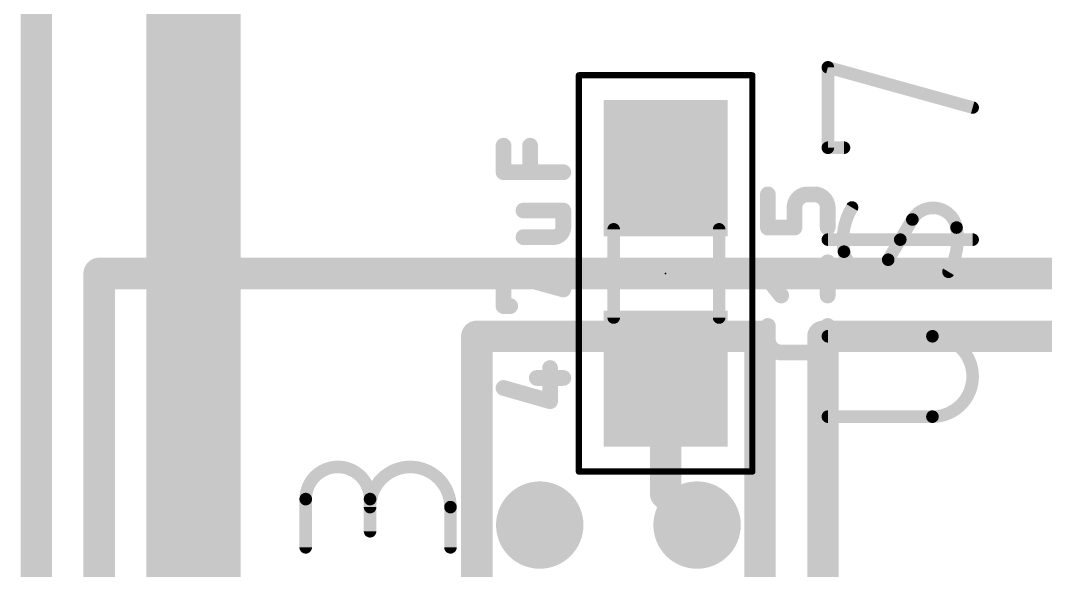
# Model space of a CAD drawing. Extents: x -0.3 to 81.4, y -1.5 to 30.2.
# Drawn here: x 10.54 to 18.81, y 8.52 to 12.96 of the extents above; entities that cross this region are included whole.
import ezdxf

# ---------------------------------------------------------------- set-up
doc = ezdxf.new("R2010")
doc.units = 0
for name, color, linetype in [('1', 12, 'CONTINUOUS'), ('16', 132, 'CONTINUOUS'), ('18', 110, 'CONTINUOUS'), ('23', 53, 'CONTINUOUS'), ('25', 253, 'CONTINUOUS'), ('27', 253, 'CONTINUOUS'), ('39', 12, 'CONTINUOUS'), ('51', 253, 'CONTINUOUS')]:
    doc.layers.add(name, color=color, linetype=linetype)

# ---------------------------------------------------------------- blocks, each defined once
blk = doc.blocks.new('RECT')
blk.add_solid([(-0.5, -0.5), (0.5, -0.5), (-0.5, 0.5), (0.5, 0.5)])
blk = doc.blocks.new('ROUNDV')
at = {"const_width": 0.5}
blk.add_lwpolyline([(0, -0.25, 1), (0, 0.25, 1), (0, -0.25)], format="xyb", dxfattribs=at)

msp = doc.modelspace()

# ---------------------------------------------------------------- linework, layer by layer
at = {"layer": '1', "const_width": 0.254}
for points in [[(11.176, 3.302), (11.176, 10.922)], [(11.176, 10.922), (23.622, 10.922)], [(14.224, 10.414), (16.51, 10.414)], [(14.224, 8.382), (14.224, 10.414)], [(16.51, 10.414), (16.51, 7.874)], [(17.018, 10.414), (17.018, 6.35)], [(27.432, 10.414), (17.018, 10.414)], [(15.748, 9.144), (15.748, 10.072)], [(16.002, 8.89), (15.748, 9.144)]]:
    msp.add_lwpolyline(points, dxfattribs=at)
at = {"layer": '1', "const_width": 0.127}
for points in [[(11.2395, 10.922, 1), (11.1125, 10.922)], [(11.176, 10.9855, 1), (11.176, 10.8585)], [(14.224, 10.4775, 1), (14.224, 10.3505)], [(14.2875, 10.414, 1), (14.1605, 10.414)], [(16.5735, 10.414, 1), (16.4465, 10.414)], [(16.51, 10.3505, 1), (16.51, 10.4775)], [(17.0815, 10.414, 1), (16.9545, 10.414)], [(17.018, 10.4775, 1), (17.018, 10.3505)], [(15.8115, 10.072, 1), (15.6845, 10.072)], [(15.7929, 9.1889, 1), (15.7031, 9.0991)], [(15.6845, 9.144, 1), (15.8115, 9.144)], [(15.9571, 8.8451, 1), (16.0469, 8.9349)]]:
    msp.add_lwpolyline(points, format="xyb", dxfattribs=at)
at = {"layer": '16'}
for points, const_width in [([(11.938, 28.194), (11.938, 4.572)], 0.762), ([(10.668, 20.574), (10.668, 5.08)], 0.254)]:
    msp.add_lwpolyline(points, dxfattribs=dict(at, const_width=const_width))
at = {"layer": '23'}
msp.add_point((15.748, 10.922), dxfattribs=at)
at = {"layer": '25'}
for points, const_width in [([(17.0578, 11.9373), (17.0578, 12.5864)], 0.1016), ([(17.0578, 12.5864), (18.2262, 12.2618)], 0.1016), ([(17.1876, 11.9373), (17.0578, 11.9373)], 0.1016), ([(16.5735, 11.2923), (16.5735, 11.5604)], 0.127), ([(16.9489, 11.5604), (16.8952, 11.5604)], 0.127), ([(16.788, 11.4532), (16.788, 11.2923)], 0.127), ([(17.0561, 11.2923), (17.0561, 11.4532)], 0.127), ([(16.788, 11.2923), (16.5735, 11.2923)], 0.127), ([(17.642, 11.1951), (17.7394, 11.3573)], 0.1016), ([(18.2262, 11.1951), (17.0578, 11.1951)], 0.1016), ([(17.642, 11.1951), (17.5446, 11.0328)], 0.1016), ([(17.0561, 10.7437), (17.0561, 11.0118)], 0.127), ([(16.6807, 10.7437), (16.5735, 10.8777)], 0.127), ([(16.5735, 10.8777), (17.0561, 10.8777)], 0.127), ([(16.5735, 10.3908), (16.5735, 10.4981)], 0.127), ([(17.0561, 10.4981), (17.0561, 10.3908)], 0.127), ([(17.9016, 10.4147), (17.0578, 10.4147)], 0.1016), ([(16.9489, 10.2836), (16.6807, 10.2836)], 0.127), ([(17.0578, 9.7656), (17.9016, 9.7656)], 0.1016)]:
    msp.add_lwpolyline(points, dxfattribs=dict(at, const_width=const_width))
for points, const_width in [([(17.0832, 12.5864, 1), (17.0324, 12.5864)], 0.0508), ([(17.0646, 12.6109, 1), (17.051, 12.5619)], 0.0508), ([(18.2194, 12.2374, 1), (18.233, 12.2863)], 0.0508), ([(17.0578, 11.9627, 1), (17.0578, 11.9119)], 0.0508), ([(17.0324, 11.9373, 1), (17.0832, 11.9373)], 0.0508), ([(17.1876, 11.9119, 1), (17.1876, 11.9627)], 0.0508), ([(16.6052, 11.5604, 1), (16.5418, 11.5604)], 0.0635), ([(16.8952, 11.5604, 0.4142), (16.788, 11.4532)], 0.127), ([(16.8952, 11.5922, 1), (16.8952, 11.5287)], 0.0635), ([(16.8952, 11.5287, 1), (16.8952, 11.5922)], 0.0635), ([(17.0561, 11.4532, 0.4142), (16.9489, 11.5604)], 0.127), ([(16.9489, 11.5922, 1), (16.9489, 11.5287)], 0.0635), ([(16.9489, 11.5287, 1), (16.9489, 11.5922)], 0.0635), ([(16.8197, 11.4532, 1), (16.7562, 11.4532)], 0.0635), ([(17.0878, 11.4532, 1), (17.0244, 11.4532)], 0.0635), ([(17.2525, 11.4547, 0.1823), (17.1876, 11.0977)], 0.1016), ([(17.2743, 11.4416, 1), (17.2308, 11.4678)], 0.0508), ([(18.0964, 11.2924, 0.6917), (17.7394, 11.3573)], 0.1016), ([(16.7562, 11.4532, 1), (16.8197, 11.4532)], 0.0635), ([(17.0244, 11.4532, 1), (17.0878, 11.4532)], 0.0635), ([(16.5735, 11.324, 1), (16.5735, 11.2605)], 0.0635), ([(16.788, 11.2605, 1), (16.788, 11.324)], 0.0635), ([(17.7176, 11.3704, 1), (17.7611, 11.3443)], 0.0508), ([(17.7611, 11.3443, 1), (17.7176, 11.3704)], 0.0508), ([(18.0315, 10.9354, 0.1823), (18.0964, 11.2924)], 0.1016), ([(18.1214, 11.297, 1), (18.0714, 11.2879)], 0.0508), ([(16.5418, 11.2923, 1), (16.6052, 11.2923)], 0.0635), ([(16.7562, 11.2923, 1), (16.8197, 11.2923)], 0.0635), ([(17.0244, 11.2923, 1), (17.0878, 11.2923)], 0.0635), ([(18.0714, 11.2879, 1), (18.1214, 11.297)], 0.0508), ([(17.0578, 11.2204, 1), (17.0578, 11.1697)], 0.0508), ([(17.6202, 11.2081, 1), (17.6638, 11.182)], 0.0508), ([(17.6638, 11.182, 1), (17.6202, 11.2081)], 0.0508), ([(18.2262, 11.1697, 1), (18.2262, 11.2204)], 0.0508), ([(17.1876, 11.0977, 0.6917), (17.5446, 11.0328)], 0.1016), ([(17.2126, 11.1022, 1), (17.1626, 11.0931)], 0.0508), ([(17.1626, 11.0931, 1), (17.2126, 11.1022)], 0.0508), ([(17.0878, 11.0118, 1), (17.0244, 11.0118)], 0.0635), ([(17.5229, 11.0458, 1), (17.5664, 11.0197)], 0.0508), ([(17.5664, 11.0197, 1), (17.5229, 11.0458)], 0.0508), ([(16.5983, 10.8976, 1), (16.5487, 10.8579)], 0.0635), ([(16.5735, 10.9095, 1), (16.5735, 10.846)], 0.0635), ([(17.0561, 10.846, 1), (17.0561, 10.9095)], 0.0635), ([(18.0097, 10.9485, 1), (18.0532, 10.9223)], 0.0508), ([(16.656, 10.7238, 1), (16.7055, 10.7635)], 0.0635), ([(17.0244, 10.7437, 1), (17.0878, 10.7437)], 0.0635), ([(16.6052, 10.4981, 1), (16.5418, 10.4981)], 0.0635), ([(17.0878, 10.4981, 1), (17.0244, 10.4981)], 0.0635), ([(16.6052, 10.3908, 1), (16.5417, 10.3908)], 0.0635), ([(16.5735, 10.3908, 0.4142), (16.6807, 10.2836)], 0.127), ([(16.9489, 10.2836, 0.4142), (17.0561, 10.3908)], 0.127), ([(17.0878, 10.3908, 1), (17.0244, 10.3908)], 0.0635), ([(17.0578, 10.4401, 1), (17.0578, 10.3893)], 0.0508), ([(17.9016, 9.7656, 1), (17.9016, 10.4147)], 0.1016), ([(17.9016, 10.4401, 1), (17.9016, 10.3893)], 0.0508), ([(17.9016, 10.3893, 1), (17.9016, 10.4401)], 0.0508), ([(16.5418, 10.3908, 1), (16.6052, 10.3908)], 0.0635), ([(16.6807, 10.3153, 1), (16.6807, 10.2518)], 0.0635), ([(16.6807, 10.2518, 1), (16.6807, 10.3153)], 0.0635), ([(16.9489, 10.3153, 1), (16.9489, 10.2518)], 0.0635), ([(16.9489, 10.2518, 1), (16.9489, 10.3153)], 0.0635), ([(17.0244, 10.3908, 1), (17.0878, 10.3908)], 0.0635), ([(17.0578, 9.791, 1), (17.0578, 9.7402)], 0.0508), ([(17.9016, 9.791, 1), (17.9016, 9.7402)], 0.0508), ([(17.9016, 9.7402, 1), (17.9016, 9.791)], 0.0508)]:
    msp.add_lwpolyline(points, format="xyb", dxfattribs=dict(at, const_width=const_width))
at = {"layer": '27'}
for points, const_width in [([(14.4399, 11.7393), (14.4399, 11.9538)], 0.127), ([(14.6544, 11.7393), (14.6544, 11.9538)], 0.127), ([(14.9225, 11.7393), (14.4399, 11.7393)], 0.127), ([(14.9225, 11.43), (14.6008, 11.43)], 0.127), ([(14.9225, 11.2959), (14.9225, 11.43)], 0.127), ([(14.6008, 11.2155), (14.8421, 11.2155)], 0.127), ([(14.4399, 10.6583), (14.4399, 10.9264)], 0.127), ([(14.4399, 10.9264), (14.9225, 10.7924)], 0.127), ([(14.4935, 10.6583), (14.4399, 10.6583)], 0.127), ([(14.8957, 10.3949), (14.8957, 10.4217)], 0.127), ([(14.8957, 10.4217), (14.9225, 10.4217)], 0.127), ([(14.9225, 10.3949), (14.8957, 10.3949)], 0.127), ([(14.9225, 10.4217), (14.9225, 10.3949)], 0.127), ([(14.8153, 9.8902), (14.8153, 10.1584)], 0.127), ([(14.708, 10.0779), (14.9225, 10.0779)], 0.127), ([(14.4399, 9.9975), (14.8153, 9.8902)], 0.127), ([(12.8432, 8.7104), (12.8432, 9.0998)], 0.1016), ([(13.3625, 9.0998), (13.3625, 8.8402)], 0.1016), ([(14.0116, 8.7104), (14.0116, 9.0349)], 0.1016)]:
    msp.add_lwpolyline(points, dxfattribs=dict(at, const_width=const_width))
for points, const_width in [([(14.4717, 11.9538, 1), (14.4082, 11.9538)], 0.0635), ([(14.6861, 11.9538, 1), (14.6226, 11.9538)], 0.0635), ([(14.4399, 11.771, 1), (14.4399, 11.7075)], 0.0635), ([(14.4082, 11.7393, 1), (14.4717, 11.7393)], 0.0635), ([(14.6226, 11.7393, 1), (14.6861, 11.7393)], 0.0635), ([(14.9225, 11.7075, 1), (14.9225, 11.771)], 0.0635), ([(14.6008, 11.4617, 1), (14.6008, 11.3982)], 0.0635), ([(14.9543, 11.43, 1), (14.8908, 11.43)], 0.0635), ([(14.9225, 11.3982, 1), (14.9225, 11.4617)], 0.0635), ([(14.8421, 11.2155, 0.4142), (14.9225, 11.2959)], 0.127), ([(14.9543, 11.2959, 1), (14.8908, 11.2959)], 0.0635), ([(14.6008, 11.2472, 1), (14.6008, 11.1837)], 0.0635), ([(14.8421, 11.2472, 1), (14.8421, 11.1837)], 0.0635), ([(14.8421, 11.1837, 1), (14.8421, 11.2472)], 0.0635), ([(14.8908, 11.2959, 1), (14.9543, 11.2959)], 0.0635), ([(14.4484, 10.957, 1), (14.4314, 10.8958)], 0.0635), ([(14.4717, 10.9264, 1), (14.4082, 10.9264)], 0.0635), ([(14.914, 10.7618, 1), (14.931, 10.823)], 0.0635), ([(14.4399, 10.6901, 1), (14.4399, 10.6266)], 0.0635), ([(14.4082, 10.6583, 1), (14.4717, 10.6583)], 0.0635), ([(14.4935, 10.6266, 1), (14.4935, 10.6901)], 0.0635), ([(14.9274, 10.4217, 1), (14.8639, 10.4217)], 0.0635), ([(14.8639, 10.3949, 1), (14.9274, 10.3949)], 0.0635), ([(14.8957, 10.4535, 1), (14.8957, 10.39)], 0.0635), ([(14.8957, 10.4267, 1), (14.8957, 10.3632)], 0.0635), ([(14.9543, 10.4217, 1), (14.8908, 10.4217)], 0.0635), ([(14.8908, 10.3949, 1), (14.9543, 10.3949)], 0.0635), ([(14.9225, 10.39, 1), (14.9225, 10.4535)], 0.0635), ([(14.9225, 10.3632, 1), (14.9225, 10.4267)], 0.0635), ([(14.847, 10.1584, 1), (14.7835, 10.1584)], 0.0635), ([(14.708, 10.1097, 1), (14.708, 10.0462)], 0.0635), ([(14.9225, 10.0462, 1), (14.9225, 10.1097)], 0.0635), ([(14.4486, 10.028, 1), (14.4312, 9.967)], 0.0635), ([(14.8065, 9.8597, 1), (14.824, 9.9208)], 0.0635), ([(14.7835, 9.8902, 1), (14.847, 9.8902)], 0.0635), ([(13.3625, 9.0998, 1), (12.8432, 9.0998)], 0.1016), ([(14.0116, 9.0349, 1), (13.3625, 9.0349)], 0.1016), ([(12.8686, 9.0998, 1), (12.8178, 9.0998)], 0.0508), ([(12.8178, 9.0998, 1), (12.8686, 9.0998)], 0.0508), ([(13.3879, 9.0998, 1), (13.3371, 9.0998)], 0.0508), ([(13.3371, 9.0998, 1), (13.3879, 9.0998)], 0.0508), ([(13.3371, 9.0349, 1), (13.3879, 9.0349)], 0.0508), ([(14.037, 9.0349, 1), (13.9862, 9.0349)], 0.0508), ([(13.9862, 9.0349, 1), (14.037, 9.0349)], 0.0508), ([(13.3371, 8.8402, 1), (13.3879, 8.8402)], 0.0508), ([(12.8178, 8.7104, 1), (12.8686, 8.7104)], 0.0508), ([(13.9862, 8.7104, 1), (14.037, 8.7104)], 0.0508)]:
    msp.add_lwpolyline(points, format="xyb", dxfattribs=dict(at, const_width=const_width))
at = {"layer": '39', "const_width": 0.0508}
for points in [[(15.048, 9.322), (15.048, 12.522)], [(15.048, 12.522), (16.448, 12.522)], [(16.448, 12.522), (16.448, 9.322)], [(16.448, 9.322), (15.048, 9.322)]]:
    msp.add_lwpolyline(points, dxfattribs=at)
at = {"layer": '39', "const_width": 0.0254}
for points in [[(15.0607, 12.522, 1), (15.0353, 12.522)], [(15.048, 12.5347, 1), (15.048, 12.5093)], [(16.4607, 12.522, 1), (16.4353, 12.522)], [(16.448, 12.5093, 1), (16.448, 12.5347)], [(15.048, 9.3347, 1), (15.048, 9.3093)], [(15.0353, 9.322, 1), (15.0607, 9.322)], [(16.4353, 9.322, 1), (16.4607, 9.322)], [(16.448, 9.3093, 1), (16.448, 9.3347)]]:
    msp.add_lwpolyline(points, format="xyb", dxfattribs=at)
at = {"layer": '51', "const_width": 0.1016}
for points in [[(15.329, 11.278), (15.329, 10.566)], [(16.18, 11.278), (16.18, 10.566)]]:
    msp.add_lwpolyline(points, dxfattribs=at)
at = {"layer": '51', "const_width": 0.0508}
for points in [[(15.3544, 11.278, 1), (15.3036, 11.278)], [(16.2054, 11.278, 1), (16.1546, 11.278)], [(15.3036, 10.566, 1), (15.3544, 10.566)], [(16.1546, 10.566, 1), (16.2054, 10.566)]]:
    msp.add_lwpolyline(points, format="xyb", dxfattribs=at)

# ---------------------------------------------------------------- block references
at = {"layer": '1', "xscale": 1.1, "rotation": 270}
for p in [(15.748, 11.772), (15.748, 10.072)]:
    msp.add_blockref('RECT', p, dxfattribs=at)
at = {"layer": '18', "xscale": 0.7056, "yscale": 0.7056}
for p in [(14.732, 8.89), (14.732, 8.89), (16.002, 8.89), (16.002, 8.89)]:
    msp.add_blockref('ROUNDV', p, dxfattribs=at)
at = {"layer": '51', "xscale": 0.5001, "yscale": 0.95, "rotation": 270}
for p in [(15.7531, 11.5102), (15.7531, 10.3418)]:
    msp.add_blockref('RECT', p, dxfattribs=at)

doc.saveas('drawing.dxf')
